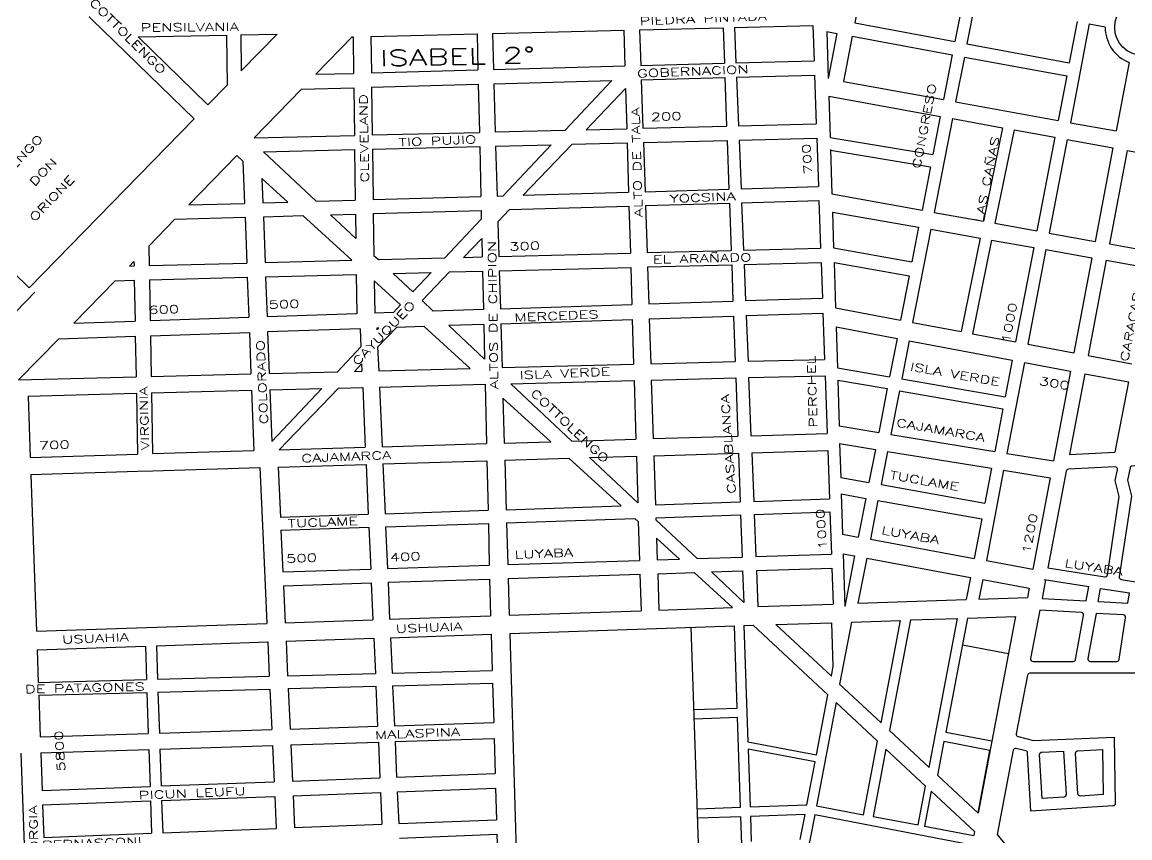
# Model space of a CAD drawing. Header units: millimetres. Extents: x 4374322 to 4409026, y 6503580 to 6534206.
# Drawn here: x 4382578 to 4383962, y 6516815 to 6517834 of the extents above; entities that cross this region are included whole.
import ezdxf

# ---------------------------------------------------------------- set-up
doc = ezdxf.new("R2010")
doc.units = ezdxf.units.MM
for name, color, linetype in [('LINEA CALLE', 252, 'Continuous'), ('NOMBRE BARRIO', 8, 'Continuous'), ('NOMBRE CALLE', 252, 'Continuous')]:
    doc.layers.add(name, color=color, linetype=linetype)
doc.styles.add('ROMANS', font='romans')

msp = doc.modelspace()

# ---------------------------------------------------------------- linework, layer by layer
at = {"layer": 'LINEA CALLE', "transparency": 33554687}
for p, q in [((4382502.1, 6517995.5), (4382792.6, 6517713.2)), ((4383628.4, 6517886.4), (4383618.1, 6517833)), ((4383753.3, 6517862.3), (4383743, 6517809.8)), ((4383768.4, 6517859.4), (4383758.2, 6517807)), ((4383895.8, 6517834.8), (4383885.9, 6517783.3)), ((4383165.1, 6517819.9), (4383329.3, 6517824)), ((4383329.3, 6517824), (4383330.6, 6517779.4)), ((4383349.1, 6517824.5), (4383453.5, 6517827.1)), ((4383349.1, 6517824.5), (4383350.6, 6517779.9)), ((4383453.5, 6517827.1), (4383455.1, 6517782.7)), ((4383467.7, 6517827.5), (4383565.5, 6517830)), ((4383467.7, 6517827.5), (4383469.5, 6517783.1)), ((4383565.5, 6517830), (4383567.1, 6517785.8)), ((4383583, 6517822.4), (4383584.8, 6517763.5)), ((4383583, 6517822.4), (4383595.7, 6517820)), ((4383618.1, 6517833), (4383743, 6517809.8)), ((4383911, 6517831.8), (4383887.4, 6517708.5)), ((4383911, 6517831.8), (4383930.9, 6517828)), ((4382256.3, 6517820.3), (4382586.5, 6517502.4)), ((4382722.4, 6517815.6), (4382832.9, 6517817.9)), ((4382722.4, 6517815.6), (4382809.7, 6517730.8)), ((4382832.9, 6517817.9), (4382833.7, 6517755.3)), ((4382850.7, 6517818.3), (4382896.2, 6517819.2)), ((4382850.7, 6517818.3), (4382851.3, 6517773.3)), ((4382896.2, 6517819.2), (4382851.3, 6517773.3)), ((4382989.9, 6517815.5), (4382944.5, 6517768.9)), ((4382989.9, 6517815.5), (4382991, 6517815.5)), ((4382991, 6517815.5), (4382991.6, 6517770.1)), ((4383013.4, 6517816), (4383146, 6517819.4)), ((4383013.4, 6517816), (4383014, 6517770.7)), ((4383146, 6517819.4), (4383147.1, 6517774.4)), ((4383165.1, 6517819.9), (4383166.4, 6517774.9)), ((4383595.7, 6517820), (4383584.8, 6517763.6)), ((4383614.9, 6517816.5), (4383604, 6517760)), ((4383614.9, 6517816.5), (4383739.8, 6517793.3)), ((4383758.2, 6517807), (4383885.9, 6517783.3)), ((4383739.8, 6517793.3), (4383728.9, 6517737.3)), ((4383166.4, 6517774.9), (4383330.6, 6517779.4)), ((4383350.6, 6517779.9), (4383455.1, 6517782.7)), ((4383469.5, 6517783.1), (4383567.1, 6517785.8)), ((4383754.9, 6517790.5), (4383744, 6517734.6)), ((4383754.9, 6517790.5), (4383882.8, 6517766.8)), ((4383960.7, 6517783.7), (4383944.5, 6517698.2)), ((4382944.5, 6517768.9), (4382991.6, 6517770.1)), ((4383014, 6517770.7), (4383147.1, 6517774.4)), ((4383470.2, 6517765.2), (4383567.7, 6517767.9)), ((4383567.7, 6517767.9), (4383569.8, 6517706.9)), ((4383882.8, 6517766.8), (4383872.1, 6517711.3)), ((4382833.7, 6517755.3), (4382809.7, 6517730.8)), ((4382926.6, 6517750.4), (4382991.9, 6517752.2)), ((4382991.9, 6517752.2), (4382992.7, 6517692.6)), ((4383014.3, 6517752.8), (4383147.5, 6517756.4)), ((4383014.3, 6517752.8), (4383015.1, 6517693.1)), ((4383147.5, 6517756.4), (4383148.9, 6517696.4)), ((4383167, 6517757), (4383314.3, 6517761)), ((4383167, 6517757), (4383168.7, 6517696.9)), ((4383314.3, 6517761), (4383256, 6517699.1)), ((4383351.2, 6517762), (4383455.8, 6517764.8)), ((4383351.2, 6517762), (4383353.2, 6517701.5)), ((4383455.8, 6517764.8), (4383457.9, 6517704.1)), ((4383470.2, 6517765.2), (4383472.7, 6517704.5)), ((4383604, 6517760), (4383728.9, 6517737.3)), ((4382926.6, 6517750.4), (4382867.3, 6517689.5)), ((4383331.5, 6517751.1), (4383282.2, 6517699.7)), ((4383331.5, 6517751.1), (4383333, 6517701)), ((4383585.5, 6517741.6), (4383587.1, 6517690.1)), ((4383585.5, 6517741.6), (4383724.8, 6517716.3)), ((4383744, 6517734.6), (4383872.1, 6517711.3)), ((4382792.6, 6517713.2), (4382586.5, 6517502.4)), ((4383724.8, 6517716.3), (4383715.6, 6517668.9)), ((4383739.9, 6517713.6), (4383717.1, 6517596.5)), ((4383739.9, 6517713.6), (4383802.7, 6517702.2)), ((4383015.1, 6517693.1), (4383148.9, 6517696.4)), ((4383168.7, 6517696.9), (4383256, 6517699.1)), ((4383282.2, 6517699.7), (4383333, 6517701)), ((4383353.2, 6517701.5), (4383457.9, 6517704.1)), ((4383472.7, 6517704.5), (4383569.8, 6517706.9)), ((4383802.7, 6517702.2), (4383778.9, 6517585.3)), ((4383817, 6517699.6), (4383793.2, 6517582.8)), ((4383817, 6517699.6), (4383868.1, 6517690.3)), ((4383887.4, 6517708.5), (4383944.5, 6517698.2)), ((4382867.3, 6517689.5), (4382992.7, 6517692.6)), ((4383264.7, 6517681.5), (4383333.5, 6517683.2)), ((4383333.5, 6517683.2), (4383335.3, 6517621.7)), ((4383353.8, 6517683.7), (4383458.6, 6517686.3)), ((4383353.8, 6517683.7), (4383355.9, 6517622.3)), ((4383458.6, 6517686.3), (4383460.8, 6517625.4)), ((4383473.4, 6517686.7), (4383570.5, 6517689.1)), ((4383473.4, 6517686.7), (4383475.9, 6517625.8)), ((4383570.5, 6517689.1), (4383572.6, 6517628.6)), ((4383587.1, 6517690.1), (4383715.6, 6517668.9)), ((4383868.1, 6517690.3), (4383845.6, 6517573.3)), ((4383883.3, 6517687.5), (4383860.9, 6517570.6)), ((4383883.3, 6517687.5), (4383940.5, 6517677.2)), ((4382879.3, 6517671.9), (4382993, 6517674.8)), ((4382879.3, 6517671.9), (4382945, 6517610.3)), ((4382993, 6517674.8), (4382993.8, 6517611.7)), ((4383015.3, 6517675.3), (4383149.3, 6517678.6)), ((4383015.3, 6517675.3), (4383016.2, 6517612.4)), ((4383149.3, 6517678.6), (4383150.7, 6517616.3)), ((4383169.2, 6517679.1), (4383238.8, 6517680.8)), ((4383169.2, 6517679.1), (4383171, 6517616.9)), ((4383238.8, 6517680.8), (4383178.7, 6517617.1)), ((4383264.7, 6517681.5), (4383203.7, 6517617.9)), ((4383587.6, 6517675.1), (4383589.4, 6517619.5)), ((4383587.6, 6517674.1), (4383712.6, 6517653.5)), ((4383940.5, 6517677.2), (4383918.2, 6517560.2)), ((4383958.4, 6517673.9), (4383936.1, 6517557)), ((4383958.4, 6517673.9), (4384013.9, 6517663.8)), ((4382845.9, 6517667.4), (4382785.8, 6517605.7)), ((4382845.9, 6517667.4), (4382853.5, 6517660.5)), ((4382853.5, 6517660.5), (4382855.5, 6517607.7)), ((4383712.6, 6517653.5), (4383702, 6517599.2)), ((4382877.2, 6517638.9), (4382909.7, 6517609.3)), ((4382877.2, 6517638.9), (4382878.3, 6517608.4)), ((4383475.9, 6517625.8), (4383572.6, 6517628.6)), ((4383016.2, 6517612.4), (4383150.7, 6517616.3)), ((4383171, 6517616.9), (4383178.7, 6517617.1)), ((4383203.7, 6517617.9), (4383335.3, 6517621.7)), ((4383355.9, 6517622.3), (4383460.8, 6517625.4)), ((4383589.4, 6517619.5), (4383702, 6517599.2)), ((4382785.8, 6517605.7), (4382855.5, 6517607.7)), ((4382878.3, 6517608.4), (4382909.7, 6517609.3)), ((4382945, 6517610.3), (4382993.8, 6517611.7)), ((4383186.5, 6517600), (4383171.9, 6517584.8)), ((4383186.5, 6517600), (4383335.8, 6517604.3)), ((4383335.8, 6517604.3), (4383337.6, 6517545.6)), ((4383356.4, 6517604.9), (4383461.4, 6517608)), ((4383356.4, 6517604.9), (4383358.4, 6517546.2)), ((4383461.4, 6517608), (4383463.5, 6517548.9)), ((4383476.6, 6517608.5), (4383573.2, 6517611.3)), ((4383476.6, 6517608.5), (4383479, 6517549.3)), ((4383573.2, 6517611.3), (4383575.3, 6517551.8)), ((4382768.4, 6517587.8), (4382735.8, 6517554.3)), ((4382768.4, 6517587.8), (4382856.1, 6517590.3)), ((4382856.1, 6517590.3), (4382858.2, 6517533.2)), ((4382879, 6517591), (4382928.2, 6517592.4)), ((4382879, 6517591), (4382881.1, 6517533.8)), ((4382928.2, 6517592.4), (4382989.4, 6517536.6)), ((4382963, 6517593.5), (4382994.1, 6517594.4)), ((4382963, 6517593.5), (4382994.5, 6517563.9)), ((4382994.1, 6517594.4), (4382994.5, 6517563.9)), ((4383016.4, 6517595), (4383151.1, 6517598.9)), ((4383016.4, 6517595), (4383017.2, 6517542.7)), ((4383151.3, 6517588.1), (4383105.7, 6517539.6)), ((4383151.1, 6517598.9), (4383151.3, 6517588.1)), ((4383590.1, 6517596.9), (4383591.5, 6517552.2)), ((4383590.1, 6517596.9), (4383697.8, 6517577.9)), ((4383717.1, 6517596.5), (4383778.9, 6517585.3)), ((4383171.9, 6517584.8), (4383173.2, 6517541.4)), ((4383697.8, 6517577.9), (4383689.4, 6517534.7)), ((4383713, 6517575.3), (4383690.3, 6517459)), ((4383713, 6517575.3), (4383774.6, 6517564.4)), ((4383793.2, 6517582.8), (4383845.6, 6517573.3)), ((4383151.9, 6517563.9), (4383129.2, 6517540.2)), ((4383151.9, 6517563.9), (4383152.4, 6517540.8)), ((4383774.6, 6517564.4), (4383750.8, 6517447.6)), ((4383788.9, 6517561.9), (4383765, 6517444.9)), ((4383788.9, 6517561.9), (4383841.7, 6517552.6)), ((4383860.9, 6517570.6), (4383918.2, 6517560.2)), ((4382735.8, 6517554.3), (4382736.3, 6517530.1)), ((4383173.2, 6517541.4), (4383337.6, 6517545.6)), ((4383358.4, 6517546.2), (4383463.5, 6517548.9)), ((4383479, 6517549.3), (4383575.3, 6517551.8)), ((4383591.5, 6517552.2), (4383689.4, 6517534.7)), ((4383841.7, 6517552.6), (4383819, 6517434.7)), ((4383856.9, 6517549.9), (4383834.3, 6517431.9)), ((4383856.9, 6517549.9), (4383914.4, 6517539.7)), ((4383936.1, 6517557), (4383991.3, 6517547)), ((4382717.2, 6517535.2), (4382711.6, 6517529.4)), ((4382717.2, 6517535.2), (4382717.4, 6517529.6)), ((4382736.3, 6517530.1), (4382858.2, 6517533.2)), ((4382881.1, 6517533.8), (4382989.4, 6517536.6)), ((4383017.2, 6517542.7), (4383022.7, 6517537.5)), ((4383022.7, 6517537.5), (4383105.7, 6517539.6)), ((4383129.2, 6517540.2), (4383152.4, 6517540.8)), ((4383359, 6517528.4), (4383464.2, 6517531.1)), ((4383464.2, 6517531.1), (4383465.8, 6517485.7)), ((4383479.7, 6517531.5), (4383575.9, 6517534)), ((4383479.7, 6517531.5), (4383481.5, 6517486.3)), ((4383575.9, 6517534), (4383577.5, 6517489.5)), ((4383592.1, 6517533.9), (4383593.8, 6517477.1)), ((4383592.1, 6517533.9), (4383686, 6517517.1)), ((4383914.4, 6517539.7), (4383891.8, 6517421.1)), ((4383932.3, 6517536.6), (4383909.7, 6517417.7)), ((4383932.3, 6517536.6), (4383987.4, 6517526.8)), ((4382711.6, 6517529.4), (4382717.4, 6517529.6)), ((4382881.8, 6517516), (4382995.1, 6517518.9)), ((4382995.1, 6517518.9), (4382995.8, 6517469.9)), ((4383041.2, 6517520.1), (4383088.5, 6517521.4)), ((4383041.2, 6517520.1), (4383065.7, 6517497.2)), ((4383088.5, 6517521.4), (4383065.7, 6517497.2)), ((4383111.7, 6517522), (4383077.4, 6517486.2)), ((4383111.7, 6517522), (4383152.8, 6517523)), ((4383152.8, 6517523), (4383153.9, 6517475.3)), ((4383173.7, 6517523.6), (4383338.1, 6517527.8)), ((4383173.7, 6517523.6), (4383175.1, 6517476)), ((4383338.1, 6517527.8), (4383339.5, 6517481.5)), ((4383359, 6517528.4), (4383360.5, 6517482.2)), ((4383686, 6517517.1), (4383675.2, 6517461.8)), ((4382693.8, 6517511.1), (4382642.2, 6517458.1)), ((4382693.8, 6517511.1), (4382717.7, 6517511.7)), ((4382717.7, 6517511.7), (4382718.6, 6517460.6)), ((4382736.6, 6517512.2), (4382858.9, 6517515.4)), ((4382736.6, 6517512.2), (4382737.5, 6517461.3)), ((4382858.9, 6517515.4), (4382860.8, 6517465.4)), ((4382881.8, 6517516), (4382883.6, 6517466.2)), ((4383017.6, 6517510.9), (4383050.4, 6517481)), ((4383017.6, 6517510.9), (4383018.2, 6517470.7)), ((4383481.5, 6517486.3), (4383577.5, 6517489.5)), ((4383050.4, 6517481), (4383041.4, 6517471.5)), ((4383077.4, 6517486.2), (4383091.3, 6517473.2)), ((4383153.9, 6517475.3), (4383091.3, 6517473.2)), ((4383175.1, 6517476), (4383339.5, 6517481.5)), ((4383360.5, 6517482.2), (4383465.8, 6517485.7)), ((4383593.8, 6517477.1), (4383675.2, 6517461.8)), ((4382737.5, 6517461.3), (4382860.8, 6517465.4)), ((4382995.8, 6517469.9), (4382883.6, 6517466.2)), ((4383041.4, 6517471.5), (4383018.2, 6517470.7)), ((4383175.6, 6517457.1), (4383340, 6517462.7)), ((4383340, 6517462.7), (4383341.7, 6517406.8)), ((4383361.2, 6517463.4), (4383466.5, 6517466.9)), ((4383361.2, 6517463.4), (4383363, 6517407.3)), ((4383466.5, 6517466.9), (4383468.5, 6517410)), ((4383482.3, 6517467.5), (4383578.2, 6517470.7)), ((4383482.3, 6517467.5), (4383484.6, 6517410.5)), ((4383578.2, 6517470.7), (4383580.2, 6517412.9)), ((4382642.2, 6517458.1), (4382718.6, 6517460.6)), ((4382999.9, 6517451.2), (4382884.3, 6517447.4)), ((4382884.3, 6517447.4), (4382886.3, 6517395.2)), ((4382999.9, 6517451.2), (4383000.9, 6517428.4)), ((4383023.1, 6517452), (4383020.7, 6517451.9)), ((4383020.7, 6517451.9), (4383020.8, 6517449.6)), ((4383023.1, 6517452), (4383020.8, 6517449.6)), ((4383045.3, 6517452.8), (4383021.8, 6517428.2)), ((4383080.1, 6517453.9), (4383045.3, 6517452.8)), ((4383080.1, 6517453.9), (4383137.6, 6517401.6)), ((4383154.4, 6517456.4), (4383110.7, 6517455)), ((4383110.7, 6517455), (4383155.4, 6517413.1)), ((4383154.4, 6517456.4), (4383155.4, 6517413.1)), ((4383175.6, 6517457.1), (4383177.2, 6517402.6)), ((4383594.6, 6517453.4), (4383596.2, 6517402.4)), ((4383594.6, 6517453.4), (4383670.8, 6517439.1)), ((4383690.3, 6517459), (4383750.8, 6517447.6)), ((4382623.3, 6517438.6), (4382573.2, 6517387.1)), ((4382623.3, 6517438.6), (4382719, 6517441.8)), ((4382719, 6517441.8), (4382719.9, 6517390.9)), ((4382737.9, 6517442.4), (4382861.5, 6517446.6)), ((4382737.9, 6517442.4), (4382738.8, 6517391.4)), ((4382861.5, 6517446.6), (4382863.4, 6517394.6)), ((4383670.8, 6517439.1), (4383661.4, 6517391.1)), ((4383685.9, 6517436.2), (4383676.6, 6517388.4)), ((4383685.9, 6517436.2), (4383814.7, 6517412)), ((4383765, 6517444.9), (4383819, 6517434.7)), ((4383000.9, 6517428.4), (4382971.5, 6517397.3)), ((4383021.8, 6517428.2), (4383023.1, 6517398.7)), ((4383834.3, 6517431.9), (4383891.8, 6517421.1)), ((4383001.8, 6517407.4), (4382992.7, 6517397.9)), ((4383001.8, 6517407.4), (4383002.2, 6517398.1)), ((4383177.2, 6517402.6), (4383341.7, 6517406.8)), ((4383363, 6517407.3), (4383468.5, 6517410)), ((4383484.6, 6517410.5), (4383580.2, 6517412.9)), ((4383814.7, 6517412), (4383805.9, 6517366)), ((4383829.9, 6517409.1), (4383808.1, 6517295.4)), ((4383829.9, 6517409.1), (4383887.5, 6517398.3)), ((4383909.7, 6517417.7), (4383964.3, 6517407.4)), ((4382738.8, 6517391.4), (4382863.4, 6517394.6)), ((4382886.3, 6517395.2), (4382971.5, 6517397.3)), ((4382992.7, 6517397.9), (4383002.2, 6517398.1)), ((4383023.1, 6517398.7), (4383137.6, 6517401.6)), ((4383485.4, 6517390.1), (4383580.9, 6517392.5)), ((4383580.9, 6517392.5), (4383583.5, 6517320.4)), ((4383596.2, 6517402.4), (4383661.4, 6517391.1)), ((4383887.5, 6517398.3), (4383866.1, 6517286)), ((4383905.3, 6517394.9), (4383888.7, 6517307.2)), ((4383905.3, 6517394.9), (4383959.9, 6517384.7)), ((4382573.2, 6517387.1), (4382719.9, 6517390.9)), ((4383024, 6517378.3), (4383156.1, 6517381.7)), ((4383024, 6517378.3), (4383027.3, 6517303.7)), ((4383156.1, 6517381.7), (4383157.8, 6517307.6)), ((4383188.1, 6517382.5), (4383342.3, 6517386.4)), ((4383188.1, 6517382.5), (4383264.5, 6517310.8)), ((4383342.3, 6517386.4), (4383344.5, 6517313.2)), ((4383363.7, 6517387), (4383469.3, 6517389.7)), ((4383363.7, 6517387), (4383366.1, 6517313.9)), ((4383469.3, 6517389.7), (4383471.9, 6517317)), ((4383485.4, 6517390.1), (4383488.3, 6517317.5)), ((4383596.7, 6517387), (4383598.5, 6517329.7)), ((4383596.7, 6517387), (4383658.5, 6517376.3)), ((4383676.6, 6517388.4), (4383805.9, 6517366)), ((4383959.9, 6517384.7), (4383942.9, 6517296.8)), ((4382584.9, 6517367.1), (4382720.3, 6517370.5)), ((4382584.9, 6517367.1), (4382587.7, 6517290.5)), ((4382720.3, 6517370.5), (4382721.7, 6517294.5)), ((4382739.2, 6517371), (4382864.2, 6517374.2)), ((4382739.2, 6517371), (4382740.6, 6517295.1)), ((4382864.2, 6517374.2), (4382867, 6517298.9)), ((4382887, 6517374.8), (4382951.9, 6517376.4)), ((4382887, 6517374.8), (4382889.4, 6517310.2)), ((4382951.9, 6517376.4), (4382889.4, 6517310.2)), ((4382972.7, 6517377), (4382898.7, 6517299.8)), ((4382972.7, 6517377), (4383003.1, 6517377.8)), ((4383003.1, 6517377.8), (4383006.4, 6517303.1)), ((4383178.3, 6517364.5), (4383238.1, 6517310)), ((4383178.3, 6517364.5), (4383180, 6517308.3)), ((4383658.5, 6517376.3), (4383647.9, 6517321.6)), ((4383673.7, 6517373.6), (4383663.1, 6517319.1)), ((4383673.7, 6517373.6), (4383803, 6517351.2)), ((4383803, 6517351.2), (4383792.8, 6517297.9)), ((4383598.5, 6517329.7), (4383647.9, 6517321.6)), ((4383180, 6517308.3), (4383238.1, 6517310)), ((4383264.5, 6517310.8), (4383344.5, 6517313.2)), ((4383366.1, 6517313.9), (4383471.9, 6517317)), ((4383488.3, 6517317.5), (4383583.5, 6517320.4)), ((4383663.1, 6517319.1), (4383792.8, 6517297.9)), ((4382740.6, 6517295.1), (4382867, 6517298.9)), ((4382898.7, 6517299.8), (4383006.4, 6517303.1)), ((4383027.3, 6517303.7), (4383157.8, 6517307.6)), ((4383366.9, 6517292.5), (4383472.6, 6517295.6)), ((4383472.6, 6517295.6), (4383474.8, 6517234.9)), ((4383489.2, 6517296.1), (4383584.2, 6517299)), ((4383489.2, 6517296.1), (4383491.7, 6517235.4)), ((4383584.2, 6517299), (4383586.4, 6517238.6)), ((4383599.1, 6517307.8), (4383600.5, 6517265.4)), ((4383599.1, 6517307.8), (4383643.8, 6517300.5)), ((4383643.8, 6517300.5), (4383635.7, 6517259.1)), ((4383659, 6517298), (4383650.8, 6517256.4)), ((4383659, 6517298), (4383788.7, 6517276.8)), ((4383808.1, 6517295.4), (4383866.1, 6517286)), ((4383888.7, 6517307.2), (4383886.1, 6517294)), ((4383886.1, 6517294), (4383942.9, 6517296.8)), ((4382587.7, 6517290.5), (4382721.7, 6517294.5)), ((4382897.3, 6517278.4), (4383007.4, 6517281.7)), ((4383007.4, 6517281.7), (4383010.1, 6517219.4)), ((4383028.2, 6517282.3), (4383158.3, 6517286.2)), ((4383028.2, 6517282.3), (4383031, 6517220.1)), ((4383158.3, 6517286.2), (4383159.7, 6517224.4)), ((4383180.6, 6517286.9), (4383260.8, 6517289.3)), ((4383180.6, 6517286.9), (4383182.4, 6517225.1)), ((4383260.8, 6517289.3), (4383326, 6517229.9)), ((4383286.7, 6517290.1), (4383345.1, 6517291.8)), ((4383286.7, 6517290.1), (4383346.9, 6517233.6)), ((4383345.1, 6517291.8), (4383346.9, 6517233.6)), ((4383366.9, 6517292.5), (4383368.9, 6517231.3)), ((4382588.4, 6517269.1), (4382722.1, 6517273.1)), ((4382588.4, 6517269.1), (4382591.8, 6517174.9)), ((4382722.1, 6517273.1), (4382741, 6517273.7)), ((4382741, 6517273.7), (4382874.4, 6517277.7)), ((4382874.4, 6517277.7), (4382878.6, 6517187.2)), ((4382897.3, 6517278.4), (4382900.2, 6517215.7)), ((4383788.7, 6517276.8), (4383780.4, 6517233.3)), ((4383804, 6517274.3), (4383782.4, 6517161.5)), ((4383804, 6517274.3), (4383862.1, 6517264.9)), ((4383600.5, 6517265.4), (4383635.7, 6517259.1)), ((4383650.8, 6517256.4), (4383780.4, 6517233.3)), ((4383862.1, 6517264.9), (4383840.4, 6517150.8)), ((4383601.1, 6517244.8), (4383602.7, 6517194.5)), ((4383601.1, 6517244.8), (4383631.8, 6517239.3)), ((4383182.4, 6517225.1), (4383326, 6517229.9)), ((4383368.9, 6517231.3), (4383474.8, 6517234.9)), ((4383491.7, 6517235.4), (4383586.4, 6517238.6)), ((4383631.8, 6517239.3), (4383622.4, 6517190.9)), ((4383647, 6517236.6), (4383637.5, 6517188.1)), ((4383647, 6517236.6), (4383776.6, 6517213.5)), ((4382900.2, 6517215.7), (4383010.1, 6517219.4)), ((4383031, 6517220.1), (4383159.7, 6517224.4)), ((4383182.8, 6517208.8), (4383343.2, 6517214.2)), ((4383343.2, 6517214.2), (4383347.5, 6517210.2)), ((4383369.4, 6517215), (4383475.4, 6517218.6)), ((4383369.4, 6517215), (4383369.5, 6517212.4)), ((4383369.5, 6517212.4), (4383421, 6517164.1)), ((4383475.4, 6517218.6), (4383477.3, 6517165.9)), ((4383492.3, 6517219.1), (4383586.9, 6517222.3)), ((4383492.3, 6517219.1), (4383494.4, 6517166.5)), ((4383586.9, 6517222.3), (4383588.8, 6517169.5)), ((4383776.6, 6517213.5), (4383767.1, 6517164.3)), ((4382901, 6517199.4), (4383010.8, 6517203.1)), ((4382901, 6517199.4), (4382903.3, 6517147.5)), ((4383010.8, 6517203.1), (4383013.1, 6517151)), ((4383031.7, 6517203.8), (4383160.1, 6517208)), ((4383031.7, 6517203.8), (4383034, 6517151.7)), ((4383160.1, 6517208), (4383161.3, 6517155.8)), ((4383182.8, 6517208.8), (4383184.3, 6517156.5)), ((4383347.5, 6517210.2), (4383349, 6517161.8)), ((4382878.6, 6517187.2), (4382881.1, 6517130.6)), ((4383370.3, 6517189.5), (4383371.2, 6517162.5)), ((4383370.3, 6517189.5), (4383398.9, 6517163.4)), ((4383602.7, 6517194.5), (4383622.4, 6517190.9)), ((4383637.5, 6517188.1), (4383767.1, 6517164.3)), ((4382591.8, 6517174.9), (4382593.9, 6517117)), ((4383184.3, 6517156.5), (4383349, 6517161.8)), ((4383371.2, 6517162.5), (4383398.9, 6517163.4)), ((4383421, 6517164.1), (4383477.3, 6517165.9)), ((4383494.4, 6517166.5), (4383588.8, 6517169.5)), ((4383603.5, 6517169.9), (4383605.5, 6517104.4)), ((4383603.5, 6517169.9), (4383617.8, 6517167.3)), ((4383617.8, 6517167.3), (4383605.5, 6517104.4)), ((4383632.9, 6517164.5), (4383622, 6517108.2)), ((4383632.9, 6517164.5), (4383762.6, 6517140.6)), ((4383782.4, 6517161.5), (4383840.4, 6517150.8)), ((4382903.3, 6517147.5), (4383013.1, 6517151)), ((4383034, 6517151.7), (4383161.3, 6517155.8)), ((4383184.8, 6517139.2), (4383349.5, 6517144.5)), ((4383349.5, 6517144.5), (4383350.9, 6517099)), ((4383371.8, 6517145.2), (4383417.3, 6517146.7)), ((4383371.8, 6517145.2), (4383373.3, 6517099.8)), ((4383417.3, 6517146.7), (4383465.3, 6517102.9)), ((4383438.9, 6517147.4), (4383477.9, 6517148.6)), ((4383438.9, 6517147.4), (4383479.3, 6517109.4)), ((4383477.9, 6517148.6), (4383479.3, 6517109.4)), ((4383495.1, 6517149.2), (4383589.4, 6517152.2)), ((4383495.1, 6517149.2), (4383497, 6517104)), ((4383589.4, 6517152.2), (4383591, 6517107.2)), ((4382881.1, 6517130.6), (4382883.3, 6517083.1)), ((4382904.1, 6517130.2), (4383013.9, 6517133.8)), ((4382904.1, 6517130.2), (4382906.2, 6517083.8)), ((4383013.9, 6517133.8), (4383015.9, 6517087.6)), ((4383034.8, 6517134.4), (4383161.7, 6517138.5)), ((4383034.8, 6517134.4), (4383036.8, 6517088.3)), ((4383184.8, 6517139.2), (4383186.2, 6517093.4)), ((4383762.6, 6517140.6), (4383757.3, 6517112.8)), ((4383777.8, 6517137.8), (4383773.1, 6517113.4)), ((4383777.8, 6517137.8), (4383835.9, 6517127.1)), ((4383856.4, 6517137.7), (4383852, 6517114.4)), ((4382593.9, 6517117), (4382595.4, 6517073.3)), ((4383773.1, 6517113.4), (4383833.7, 6517115.4)), ((4383835.9, 6517127.1), (4383833.7, 6517115.4)), ((4383373.3, 6517099.8), (4383465.3, 6517102.9)), ((4383497, 6517104), (4383591, 6517107.2)), ((4383605.4, 6517107.7), (4383606.2, 6517107.7)), ((4383622, 6517108.2), (4383757.3, 6517112.8)), ((4382906.2, 6517083.8), (4383015.9, 6517087.6)), ((4383036.8, 6517088.3), (4383162.7, 6517092.6)), ((4383186.2, 6517093.4), (4383350.9, 6517099)), ((4383687.6, 6517087.4), (4383746.5, 6517089.4)), ((4383758.8, 6517089.8), (4383818.7, 6517091.8)), ((4382595.4, 6517073.3), (4382883.3, 6517083.1)), ((4383186.8, 6517070.3), (4383467.5, 6517079.9)), ((4383479.5, 6517080.3), (4383491.1, 6517080.7)), ((4383519.4, 6517081.6), (4383589.2, 6517084)), ((4383613.8, 6517084.8), (4383675.3, 6517086.9)), ((4382745.4, 6517055.2), (4382884.4, 6517060)), ((4382884.4, 6517060), (4382886.3, 6517017)), ((4382907.3, 6517060.8), (4383017, 6517064.5)), ((4382907.3, 6517060.8), (4382909.3, 6517017.6)), ((4383017, 6517064.5), (4383018.9, 6517020.5)), ((4383037.8, 6517065.2), (4383163.6, 6517069.5)), ((4383037.8, 6517065.2), (4383039.8, 6517021.1)), ((4383163.6, 6517069.5), (4383164.9, 6517024.4)), ((4383186.8, 6517070.3), (4383200.8, 6516588.6)), ((4382596.3, 6517050.2), (4382731.6, 6517054.8)), ((4382596.3, 6517050.2), (4382597.7, 6517009.3)), ((4382731.6, 6517054.8), (4382733, 6517012.9)), ((4382745.4, 6517055.2), (4382746.8, 6517013.3)), ((4382909.3, 6517017.6), (4383018.9, 6517020.5)), ((4383039.8, 6517021.1), (4383164.9, 6517024.4)), ((4382597.7, 6517009.3), (4382733, 6517012.9)), ((4382746.8, 6517013.3), (4382886.3, 6517017)), ((4382910, 6517001.7), (4383019.6, 6517004.6)), ((4383019.6, 6517004.6), (4383021.8, 6516954.7)), ((4383040.5, 6517005.2), (4383165.4, 6517008.5)), ((4383040.5, 6517005.2), (4383042.7, 6516955.3)), ((4383165.4, 6517008.5), (4383166.8, 6516959.3)), ((4382598.3, 6516993.4), (4382733.5, 6516997)), ((4382598.3, 6516993.4), (4382600.2, 6516941.3)), ((4382733.5, 6516997), (4382735.2, 6516945.6)), ((4382747.3, 6516997.4), (4382887.1, 6517001.1)), ((4382747.3, 6516997.4), (4382749, 6516946)), ((4382887.1, 6517001.1), (4382889.4, 6516950.5)), ((4382910, 6517001.7), (4382912.3, 6516951.2)), ((4382749, 6516946), (4382889.4, 6516950.5)), ((4382912.3, 6516951.2), (4383021.8, 6516954.7)), ((4383042.7, 6516955.3), (4383166.8, 6516959.3)), ((4382600.2, 6516941.3), (4382735.2, 6516945.6)), ((4383043.6, 6516935.5), (4383167.4, 6516939.4)), ((4383043.6, 6516935.5), (4383045.5, 6516891.1)), ((4383167.4, 6516939.4), (4383168.6, 6516895.7)), ((4382576, 6516921), (4382582, 6516751.9)), ((4382600.9, 6516921.4), (4382735.9, 6516925.7)), ((4382600.9, 6516921.4), (4382602.6, 6516874.6)), ((4382735.9, 6516925.7), (4382737.4, 6516879.6)), ((4382749.7, 6516926.2), (4382890.3, 6516930.6)), ((4382749.7, 6516926.2), (4382751.2, 6516880.1)), ((4382890.3, 6516930.6), (4382892.3, 6516885.4)), ((4382913.2, 6516931.3), (4383022.7, 6516934.8)), ((4382913.2, 6516931.3), (4382915.3, 6516886.2)), ((4383022.7, 6516934.8), (4383024.7, 6516890.3)), ((4383045.5, 6516891.1), (4383168.6, 6516895.7)), ((4382602.6, 6516874.6), (4382737.4, 6516879.6)), ((4382751.2, 6516880.1), (4382892.3, 6516885.4)), ((4382915.3, 6516886.2), (4383024.7, 6516890.3)), ((4382751.8, 6516861.8), (4382893.2, 6516867.1)), ((4382893.2, 6516867.1), (4382895, 6516827)), ((4382916.1, 6516867.9), (4383025.5, 6516872)), ((4382916.1, 6516867.9), (4382917.9, 6516828)), ((4383025.5, 6516872), (4383027.2, 6516832.3)), ((4383046.3, 6516872.8), (4383169.2, 6516877.3)), ((4383046.3, 6516872.8), (4383048.1, 6516833.1)), ((4383169.2, 6516877.3), (4383170.3, 6516837.9)), ((4382603.2, 6516856.3), (4382738, 6516861.3)), ((4382603.2, 6516856.3), (4382604.7, 6516815.6)), ((4382738, 6516861.3), (4382739.4, 6516820.9)), ((4382751.8, 6516861.8), (4382753.2, 6516821.5)), ((4382753.2, 6516821.5), (4382895, 6516827)), ((4382917.9, 6516828), (4383027.2, 6516832.3)), ((4383048.1, 6516833.1), (4383170.3, 6516837.9)), ((4382604.7, 6516815.6), (4382739.4, 6516820.9)), ((4383048.9, 6516814.9), (4383170.8, 6516819.7)), ((4383170.8, 6516819.7), (4383172.1, 6516776))]:
    msp.add_line(p, q, dxfattribs=at)
at = {"layer": 'LINEA CALLE', "linetype": 'Continuous', "transparency": 33554687}
for p, q in [((4383687.6, 6517087.4), (4383661.3, 6516949.4)), ((4383711, 6516903.2), (4383746.5, 6517089.4)), ((4383758.8, 6517089.8), (4383731.6, 6516947.2)), ((4383818.7, 6517091.8), (4383772.1, 6516846.2)), ((4383430, 6516594.7), (4383413.6, 6517078)), ((4383471, 6516977.3), (4383467.5, 6517079.9)), ((4383479.5, 6517080.3), (4383484.5, 6516935.1)), ((4383584.3, 6516993.9), (4383491.1, 6517080.7)), ((4383519.4, 6517081.6), (4383588.7, 6517017.1)), ((4383591.1, 6517029.5), (4383589.2, 6517084)), ((4383613.8, 6517084.8), (4383599.1, 6517007.4)), ((4383650.9, 6516959.1), (4383675.3, 6517086.9)), ((4383809.9, 6517045.2), (4383752.4, 6517056.1)), ((4383588.7, 6517017.1), (4383591.1, 6517029.5)), ((4383599.1, 6517007.4), (4383650.9, 6516959.1)), ((4383570, 6516918.8), (4383584.3, 6516993.9)), ((4383417, 6516975.5), (4383471, 6516977.3)), ((4383594.6, 6516984.2), (4383570.1, 6516855.4)), ((4383646.5, 6516935.9), (4383594.6, 6516984.2)), ((4383471.4, 6516965.4), (4383417.5, 6516963.5)), ((4383475.2, 6516853.4), (4383471.4, 6516965.4)), ((4383661.3, 6516949.4), (4383711, 6516903.2)), ((4383484.5, 6516935.1), (4383570, 6516918.8)), ((4383629, 6516844.2), (4383646.5, 6516935.9)), ((4383729.4, 6516935.4), (4383721.4, 6516893.5)), ((4383786.9, 6516924.5), (4383729.4, 6516935.4)), ((4383731.6, 6516947.2), (4383789.1, 6516936.3)), ((4383568.3, 6516910), (4383484.8, 6516925.9)), ((4383484.8, 6516925.9), (4383487.2, 6516854.1)), ((4383656.9, 6516926.2), (4383640.9, 6516842.1)), ((4383706.5, 6516880), (4383656.9, 6516926.2)), ((4383772.1, 6516846.3), (4383786.9, 6516924.5)), ((4383558.1, 6516856.6), (4383568.3, 6516910)), ((4383721.4, 6516893.5), (4383772.1, 6516846.2)), ((4383697.2, 6516831.4), (4383706.5, 6516880)), ((4383713.4, 6516873.6), (4383705.1, 6516829.9)), ((4383767.7, 6516823), (4383713.4, 6516873.6)), ((4383421.3, 6516851.6), (4383475.2, 6516853.4)), ((4383487.2, 6516854.1), (4383558.1, 6516856.6)), ((4383570.1, 6516855.4), (4383629, 6516844.2)), ((4383475.6, 6516841.7), (4383421.7, 6516839.8)), ((4383479.4, 6516730.1), (4383475.6, 6516841.7)), ((4383555.8, 6516844.5), (4383487.6, 6516842.1)), ((4383487.6, 6516842.1), (4383488.7, 6516810.9)), ((4383549.8, 6516813.1), (4383555.8, 6516844.5)), ((4383567.9, 6516843.8), (4383558.2, 6516793.1)), ((4383764.5, 6516806.3), (4383567.9, 6516843.8)), ((4383640.9, 6516842.1), (4383697.2, 6516831.4)), ((4383705.1, 6516829.9), (4383766.8, 6516818.1)), ((4383767.7, 6516823), (4383766.8, 6516818.1))]:
    msp.add_line(p, q, dxfattribs=at)
at = {"layer": 'LINEA CALLE', "transparency": 33554687}
for points in [[(4382212.6, 6517103.5), (4382593.3, 6517497)], [(4383161.7, 6517138.5), (4383162.7, 6517092.6)], [(4383854.7, 6517138), (4383910.4, 6517129.2)], [(4383907.1, 6517111.2), (4383910.4, 6517129.2)], [(4383922.1, 6517110.4), (4383925.1, 6517126.8)], [(4383925.1, 6517126.8), (4383961.1, 6517121.1)], [(4383959.1, 6517108.2), (4383961.1, 6517121.1)], [(4383852, 6517114.4), (4383907.1, 6517111.2)], [(4383922.1, 6517110.4), (4383959.1, 6517108.2)]]:
    msp.add_lwpolyline(points, dxfattribs=at)
for points in [[(4384021, 6517282.5), (4383964.7, 6517279.6, 0.341557), (4383961.9, 6517277.3), (4383958.7, 6517261.8), (4383963.6, 6517242.1), (4383948.5, 6517141.2, 0.411741), (4383951, 6517137.8), (4384007.3, 6517128.9, 0.440028), (4384010.7, 6517131.7), (4384013.3, 6517168.5), (4384020.3, 6517263.2), (4384021, 6517282.5)], [(4383859.2, 6517152.4), (4383930.3, 6517141.1, 0.41669), (4383933.8, 6517143.6), (4383948.4, 6517241.4), (4383943.4, 6517261.4), (4383946.2, 6517275, 0.490805), (4383943.1, 6517278.6), (4383885, 6517275.7, 0.346138), (4383882.2, 6517273.2), (4383859.2, 6517152.4)], [(4383849.2, 6517099.6), (4383837.7, 6517039.3, 0.470368), (4383840.7, 6517035.7), (4383891, 6517035.7, 0.362969), (4383894, 6517038.2), (4383903.9, 6517093.1, 0.450008), (4383901.1, 6517096.6), (4383849.2, 6517099.6)], [(4383919.5, 6517095.6), (4383909.3, 6517039.2, 0.467384), (4383912.3, 6517035.7), (4383945.5, 6517035.7, 0.370824), (4383948.5, 6517038.3), (4383956.4, 6517090.2, 0.441708), (4383953.6, 6517093.6), (4383919.5, 6517095.6)], [(4383986.4, 6517020.8), (4383836.7, 6517020.8, 0.360204), (4383833.7, 6517018.3), (4383819.8, 6516945.2, 0.397655), (4383822.1, 6516941.7), (4383841.3, 6516936.9), (4383942.2, 6516940.9), (4383943.4, 6516858.2, -0.399225), (4383940.6, 6516855.1), (4383838, 6516848.4), (4383834, 6516921.2, 0.329095), (4383831.7, 6516923.9), (4383819.6, 6516926.9, 0.430969), (4383815.9, 6516924.6), (4383795.9, 6516819.3)], [(4383879, 6516923.4), (4383882, 6516869.2, -0.411515), (4383879.2, 6516866.1), (4383852, 6516864.3), (4383849, 6516919.2, -0.418621), (4383851.9, 6516922.4), (4383879, 6516923.4)], [(4383928.4, 6516869.3), (4383900.1, 6516867.4, -0.416917), (4383896.9, 6516870.3), (4383894, 6516921, -0.419159), (4383896.9, 6516924.1), (4383927.5, 6516925.4), (4383928.4, 6516869.3)], [(4383795.9, 6516819.3), (4383836.6, 6516769.1), (4383869.8, 6516711.9), (4383893, 6516681.9, 0.133179), (4383917.8, 6516682.5, 0.123664), (4383962.4, 6516722.8), (4384015.1, 6516781.5, -0.135925), (4384049.5, 6516801), (4384063, 6516803.3), (4384070.8, 6516803.2), (4384428, 6516799.2)]]:
    msp.add_lwpolyline(points, format="xyb", dxfattribs=at)
msp.add_circle((4383977.9, 6517827.5), 35.1, dxfattribs=at)
msp.add_arc((4383977.9, 6517827.5), 47, 179.4225, 248.5552, dxfattribs=at)

# ---------------------------------------------------------------- texts
at = {"layer": 'NOMBRE BARRIO', "transparency": 33554687, "style": 'ROMANS', "width": 1.5}
msp.add_text('ISABEL 2%%d', height=20, rotation=1.1867, dxfattribs=at).set_placement((4383024.9, 6517779))
at = {"layer": 'NOMBRE CALLE', "transparency": 33554687, "style": 'ROMANS', "width": 1.5}
for s, rotation, p in [('COTTOLENGO', 315.1466, (4382660.8, 6517857.8)), ('PIEDRA PINTADA', 2.273, (4383349.2, 6517830.3)), ('PENSILVANIA', 0.4672, (4382725.6, 6517822.3)), ('GOBERNACION', 2.273, (4383346.1, 6517764.8)), ('CONGRESO', 79, (4383699.6, 6517650.4)), ('CLEVELAND', 91, (4383010.8, 6517633.8)), ('ALTO DE TALA', 91.6867, (4383352.8, 6517590.3)), ('200', 2.273, (4383363.2, 6517710.5)), ('COTOLENGO', 46, (4382523.2, 6517603.5)), ('TIO PUJIO', 2.273, (4383048.2, 6517678.9)), ('LAS CAÑAS', 79, (4383777.9, 6517583)), ('700', 94, (4383564.8, 6517644.2)), ('DON', 46, (4382592.8, 6517628.3)), ('ORIONE', 46, (4382592.9, 6517584)), ('YOCSINA', 2.273, (4383386.6, 6517608.4)), ('ALTOS DE CHIPION', 90.8217, (4383172.3, 6517375.4)), ('300', 2.273, (4383186.4, 6517548.6)), ('EL ARAÑADO', 1.3019, (4383365.6, 6517532.6)), ('CARACAS', 79, (4383959.4, 6517409.3)), ('600', 2.273, (4382735.4, 6517469.4)), ('500', 2.273, (4382885.7, 6517476)), ('CAYUQUEO', 46, (4382996.4, 6517404.2)), ('1000', 79, (4383811.2, 6517432.3)), ('MERCEDES', 2.273, (4383192.7, 6517460.1)), ('COLORADO', 92.5686, (4382884.8, 6517332)), ('PERCHEL', 91.668, (4383571.1, 6517327.6)), ('ISLA VERDE', 350, (4383686.5, 6517399.2)), ('ISLA VERDE', 2.273, (4383199.2, 6517388.1)), ('VIRGINIA', 91.6479, (4382736.3, 6517299.6)), ('300', 350, (4383847.5, 6517381.3)), ('COTTOLENGO', 316.8303, (4383212, 6517369.7)), ('CASABLANCA', 94, (4383469.2, 6517245.2)), ('CAJAMARCA', 350, (4383669.1, 6517329.3)), ('700', 2.273, (4382598.6, 6517300.2)), ('CAJAMARCA', 2.273, (4382926.6, 6517284.1)), ('TUCLAME', 350, (4383660.9, 6517263.8)), ('TUCLAME', 2.273, (4382909.6, 6517202.8)), ('1000', 94, (4383583.1, 6517175.4)), ('1200', 79, (4383836.7, 6517169.2)), ('LUYABA', 350, (4383650.7, 6517194.8)), ('500', 2.273, (4382907.6, 6517158.9)), ('400', 2.273, (4383037.1, 6517160.6)), ('LUYABA', 2.273, (4383193, 6517163.8)), ('LUYABA', 351.4645, (4383879.7, 6517153.6)), ('USHUAIA', 2.273, (4383044.6, 6517071.2)), ('USUAHIA', 2.273, (4382627.6, 6517057.7)), ('CARMEN DE PATAGONES', 1.3343, (4382490.6, 6516993.7)), ('MALASPINA', 2.273, (4383018.5, 6516938.6)), ('5800', 94, (4382631.5, 6516898.4)), ('PICUN LEUFU', 2.273, (4382723.4, 6516863.4)), ('GEORGIA', 91.5234, (4382598.2, 6516772.3)), ('BERNASCONI', 2.273, (4382602.4, 6516801.1))]:
    msp.add_text(s, height=10, rotation=rotation, dxfattribs=at).set_placement(p)

doc.saveas('drawing.dxf')
